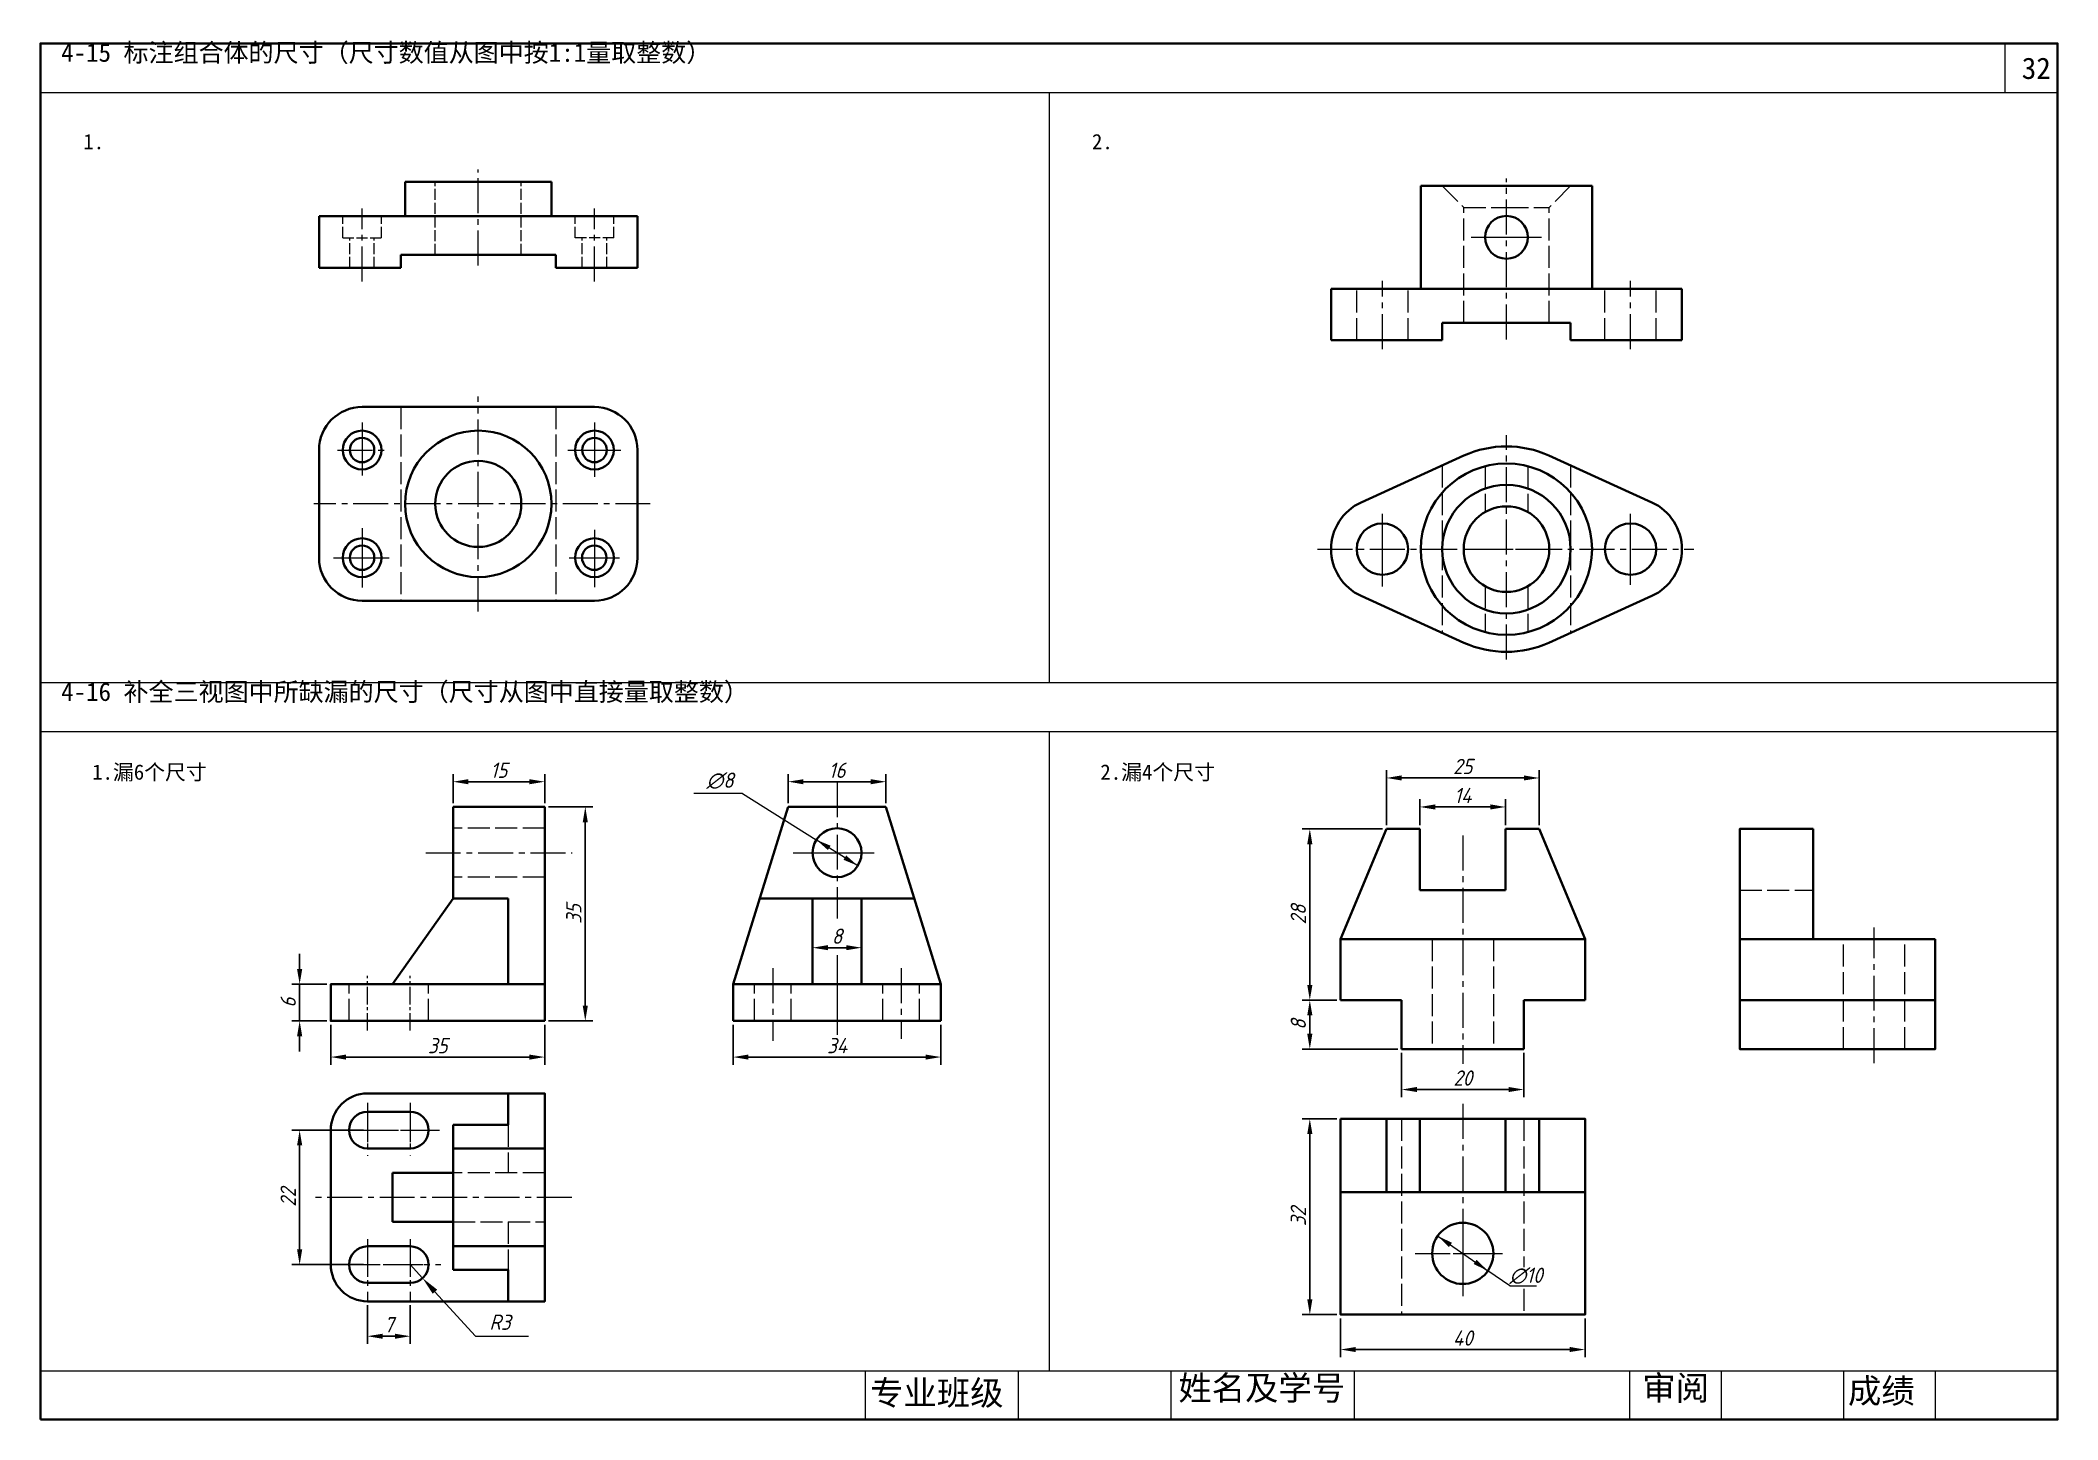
# Model space of a CAD drawing. Header units: millimetres. Extents: x -177 to 153, y 154 to 379.
import ezdxf

# ---------------------------------------------------------------- set-up
doc = ezdxf.new("R2010")
doc.units = ezdxf.units.MM
doc.header["$LTSCALE"] = 0.3
doc.linetypes.add('ACAD_ISO02W100', pattern=[15, 12, -3])
doc.linetypes.add('CENTER2', pattern=[28.575, 19.05, -3.175, 3.175, -3.175])
doc.layers.get('0').update_dxf_attribs({"lineweight": 15})
doc.layers.get('Defpoints').update_dxf_attribs({"lineweight": 40})
for name, color, linetype, lineweight in [('图层1', 7, 'Continuous', 40), ('图层2', 7, 'ACAD_ISO02W100', 15), ('图层3', 7, 'CENTER2', 15), ('图层4', 7, 'Continuous', 13), ('细线', 7, 'Continuous', 13)]:
    doc.layers.add(name, color=color, linetype=linetype, lineweight=lineweight)
doc.styles.add('style1', font='isocp.shx', dxfattribs={"oblique": 15, "height": 2.5})
doc.dimstyles.new('ISO-25', dxfattribs={"dimtxt": 2.5, "dimasz": 2.5, "dimexe": 1.25, "dimexo": 0.625, "dimtad": 1, "dimtxsty": 'style1', "dimcen": 2.5, "dimadec": 0, "dimazin": 0, "dimtfac": 1, "dimtmove": 0, "dimatfit": 3, "dimfxl": 0, "dimarcsym": 0})

# ---------------------------------------------------------------- blocks, each defined once
blk = doc.blocks.new('*D1')
at = {"layer": 'Defpoints', "color": 0}
for p in [(-94.49, 253.95), (-94.49, 218.95), (-87.85, 218.95)]:
    blk.add_point(p, dxfattribs=at)
at = {"layer": '图层4', "color": 0, "lineweight": -2}
for p, q in [((-93.86, 253.95), (-86.6, 253.95)), ((-87.85, 251.45), (-87.85, 221.45)), ((-93.86, 218.95), (-86.6, 218.95))]:
    blk.add_line(p, q, dxfattribs=at)
at = {"layer": '图层4', "color": 0}
for points in [[(-88.27, 251.45), (-87.44, 251.45), (-87.85, 253.95)], [(-88.27, 221.45), (-87.44, 221.45), (-87.85, 218.95)]]:
    blk.add_solid(points, dxfattribs=at)
at = {"layer": '图层4', "color": 0, "insert": (-89.73, 236.45), "char_height": 2.5, "attachment_point": 5, "rotation": 90, "style": 'style1'}
blk.add_mtext('35', dxfattribs=at)
blk = doc.blocks.new('*D2')
at = {"layer": 'Defpoints', "color": 0}
for p in [(-134.58, 224.95), (-129.49, 224.95), (-129.49, 218.95)]:
    blk.add_point(p, dxfattribs=at)
at = {"layer": '图层4', "color": 0, "lineweight": -2}
for p, q in [((-134.58, 227.45), (-134.58, 229.95)), ((-130.11, 224.95), (-135.83, 224.95)), ((-134.58, 218.95), (-134.58, 224.95)), ((-130.11, 218.95), (-135.83, 218.95)), ((-134.58, 216.45), (-134.58, 213.95))]:
    blk.add_line(p, q, dxfattribs=at)
at = {"layer": '图层4', "color": 0}
for points in [[(-135, 227.45), (-134.16, 227.45), (-134.58, 224.95)], [(-135, 216.45), (-134.16, 216.45), (-134.58, 218.95)]]:
    blk.add_solid(points, dxfattribs=at)
at = {"layer": '图层4', "color": 0, "insert": (-136.45, 221.95), "char_height": 2.5, "attachment_point": 5, "rotation": 90, "style": 'style1'}
blk.add_mtext('6', dxfattribs=at)
blk = doc.blocks.new('*D3')
at = {"layer": 'Defpoints', "color": 0}
for p in [(-129.49, 218.95), (-94.49, 218.95), (-94.49, 213.05)]:
    blk.add_point(p, dxfattribs=at)
at = {"layer": '图层4', "color": 0, "lineweight": -2}
for p, q in [((-129.49, 218.33), (-129.49, 211.8)), ((-94.49, 218.33), (-94.49, 211.8)), ((-126.99, 213.05), (-96.99, 213.05))]:
    blk.add_line(p, q, dxfattribs=at)
at = {"layer": '图层4', "color": 0}
for points in [[(-126.99, 213.46), (-126.99, 212.63), (-129.49, 213.05)], [(-96.99, 213.46), (-96.99, 212.63), (-94.49, 213.05)]]:
    blk.add_solid(points, dxfattribs=at)
at = {"layer": '图层4', "color": 0, "insert": (-111.99, 214.92), "char_height": 2.5, "attachment_point": 5, "style": 'style1'}
blk.add_mtext('35', dxfattribs=at)
blk = doc.blocks.new('*D4')
at = {"layer": 'Defpoints', "color": 0}
for p in [(-123.49, 201.11), (-134.58, 179.11), (-123.49, 179.11)]:
    blk.add_point(p, dxfattribs=at)
at = {"layer": '图层4', "color": 0, "lineweight": -2}
for p, q in [((-124.11, 201.11), (-135.83, 201.11)), ((-134.58, 198.61), (-134.58, 181.61)), ((-124.11, 179.11), (-135.83, 179.11))]:
    blk.add_line(p, q, dxfattribs=at)
at = {"layer": '图层4', "color": 0}
for points in [[(-135, 198.61), (-134.16, 198.61), (-134.58, 201.11)], [(-135, 181.61), (-134.16, 181.61), (-134.58, 179.11)]]:
    blk.add_solid(points, dxfattribs=at)
at = {"layer": '图层4', "color": 0, "insert": (-136.45, 190.11), "char_height": 2.5, "attachment_point": 5, "rotation": 90, "style": 'style1'}
blk.add_mtext('22', dxfattribs=at)
blk = doc.blocks.new('*D5')
at = {"layer": 'Defpoints', "color": 0}
for p in [(-123.49, 173.11), (-116.49, 173.12), (-116.49, 167.41)]:
    blk.add_point(p, dxfattribs=at)
at = {"layer": '图层4', "color": 0, "lineweight": -2}
for p, q in [((-123.49, 172.49), (-123.49, 166.16)), ((-116.49, 172.49), (-116.49, 166.16)), ((-120.99, 167.41), (-118.99, 167.41))]:
    blk.add_line(p, q, dxfattribs=at)
at = {"layer": '图层4', "color": 0}
for points in [[(-120.99, 167.82), (-120.99, 166.99), (-123.49, 167.41)], [(-118.99, 167.82), (-118.99, 166.99), (-116.49, 167.41)]]:
    blk.add_solid(points, dxfattribs=at)
at = {"layer": '图层4', "color": 0, "insert": (-119.99, 169.28), "char_height": 2.5, "attachment_point": 5, "style": 'style1'}
blk.add_mtext('7', dxfattribs=at)
blk = doc.blocks.new('*D6')
at = {"layer": 'Defpoints', "color": 0}
for p in [(-94.49, 258.07), (-109.49, 253.95), (-94.49, 253.95)]:
    blk.add_point(p, dxfattribs=at)
at = {"layer": '图层4', "color": 0, "lineweight": -2}
for p, q in [((-109.49, 254.58), (-109.49, 259.32)), ((-106.99, 258.07), (-96.99, 258.07)), ((-94.49, 254.58), (-94.49, 259.32))]:
    blk.add_line(p, q, dxfattribs=at)
at = {"layer": '图层4', "color": 0}
for points in [[(-106.99, 258.48), (-106.99, 257.65), (-109.49, 258.07)], [(-96.99, 258.48), (-96.99, 257.65), (-94.49, 258.07)]]:
    blk.add_solid(points, dxfattribs=at)
at = {"layer": '图层4', "color": 0, "insert": (-101.99, 259.94), "char_height": 2.5, "attachment_point": 5, "style": 'style1'}
blk.add_mtext('15', dxfattribs=at)
blk = doc.blocks.new('*D7')
at = {"layer": 'Defpoints', "color": 0}
for p in [(30.67, 250.35), (43.19, 250.35), (35.69, 222.35)]:
    blk.add_point(p, dxfattribs=at)
at = {"layer": '图层4', "color": 0, "lineweight": -2}
for p, q in [((42.57, 250.35), (29.42, 250.35)), ((30.67, 224.85), (30.67, 247.85)), ((35.07, 222.35), (29.42, 222.35))]:
    blk.add_line(p, q, dxfattribs=at)
at = {"layer": '图层4', "color": 0}
for points in [[(30.25, 247.85), (31.09, 247.85), (30.67, 250.35)], [(30.25, 224.85), (31.09, 224.85), (30.67, 222.35)]]:
    blk.add_solid(points, dxfattribs=at)
at = {"layer": '图层4', "color": 0, "insert": (28.79, 236.35), "char_height": 2.5, "attachment_point": 5, "rotation": 90, "style": 'style1'}
blk.add_mtext('28', dxfattribs=at)
blk = doc.blocks.new('*D8')
at = {"layer": 'Defpoints', "color": 0}
for p in [(-63.67, 218.95), (-29.67, 218.95), (-29.67, 213.05)]:
    blk.add_point(p, dxfattribs=at)
at = {"layer": '图层4', "color": 0, "lineweight": -2}
for p, q in [((-63.67, 218.33), (-63.67, 211.8)), ((-29.67, 218.33), (-29.67, 211.8)), ((-61.17, 213.05), (-32.17, 213.05))]:
    blk.add_line(p, q, dxfattribs=at)
at = {"layer": '图层4', "color": 0}
for points in [[(-61.17, 213.46), (-61.17, 212.63), (-63.67, 213.05)], [(-32.17, 213.46), (-32.17, 212.63), (-29.67, 213.05)]]:
    blk.add_solid(points, dxfattribs=at)
at = {"layer": '图层4', "color": 0, "insert": (-46.67, 214.92), "char_height": 2.5, "attachment_point": 5, "style": 'style1'}
blk.add_mtext('34', dxfattribs=at)
blk = doc.blocks.new('*D9')
at = {"layer": 'Defpoints', "color": 0}
for p in [(35.69, 170.95), (75.69, 170.95), (75.69, 165.23)]:
    blk.add_point(p, dxfattribs=at)
at = {"layer": '图层4', "color": 0, "lineweight": -2}
for p, q in [((35.69, 170.33), (35.69, 163.98)), ((75.69, 170.33), (75.69, 163.98)), ((38.19, 165.23), (73.19, 165.23))]:
    blk.add_line(p, q, dxfattribs=at)
at = {"layer": '图层4', "color": 0}
for points in [[(38.19, 165.65), (38.19, 164.82), (35.69, 165.23)], [(73.19, 165.65), (73.19, 164.82), (75.69, 165.23)]]:
    blk.add_solid(points, dxfattribs=at)
at = {"layer": '图层4', "color": 0, "insert": (55.69, 167.11), "char_height": 2.5, "attachment_point": 5, "style": 'style1'}
blk.add_mtext('40', dxfattribs=at)
blk = doc.blocks.new('*D10')
at = {"layer": 'Defpoints', "color": 0}
for p in [(30.67, 202.95), (35.69, 202.95), (35.69, 170.95)]:
    blk.add_point(p, dxfattribs=at)
at = {"layer": '图层4', "color": 0, "lineweight": -2}
for p, q in [((35.07, 202.95), (29.42, 202.95)), ((30.67, 173.45), (30.67, 200.45)), ((35.07, 170.95), (29.42, 170.95))]:
    blk.add_line(p, q, dxfattribs=at)
at = {"layer": '图层4', "color": 0}
for points in [[(30.25, 200.45), (31.09, 200.45), (30.67, 202.95)], [(30.25, 173.45), (31.09, 173.45), (30.67, 170.95)]]:
    blk.add_solid(points, dxfattribs=at)
at = {"layer": '图层4', "color": 0, "insert": (28.79, 186.95), "char_height": 2.5, "attachment_point": 5, "rotation": 90, "style": 'style1'}
blk.add_mtext('32', dxfattribs=at)
blk = doc.blocks.new('*D11')
at = {"layer": 'Defpoints', "color": 0}
for p in [(45.69, 214.35), (65.69, 214.35), (65.69, 207.74)]:
    blk.add_point(p, dxfattribs=at)
at = {"layer": '图层4', "color": 0, "lineweight": -2}
for p, q in [((45.69, 213.72), (45.69, 206.49)), ((65.69, 213.72), (65.69, 206.49)), ((48.19, 207.74), (63.19, 207.74))]:
    blk.add_line(p, q, dxfattribs=at)
at = {"layer": '图层4', "color": 0}
for points in [[(48.19, 208.16), (48.19, 207.33), (45.69, 207.74)], [(63.19, 208.16), (63.19, 207.33), (65.69, 207.74)]]:
    blk.add_solid(points, dxfattribs=at)
at = {"layer": '图层4', "color": 0, "insert": (55.69, 209.62), "char_height": 2.5, "attachment_point": 5, "style": 'style1'}
blk.add_mtext('20', dxfattribs=at)
blk = doc.blocks.new('*D12')
at = {"layer": 'Defpoints', "color": 0}
for p in [(30.67, 222.35), (35.69, 222.35), (45.69, 214.35)]:
    blk.add_point(p, dxfattribs=at)
at = {"layer": '图层4', "color": 0, "lineweight": -2}
for p, q in [((35.07, 222.35), (29.42, 222.35)), ((30.67, 216.85), (30.67, 219.85)), ((45.07, 214.35), (29.42, 214.35))]:
    blk.add_line(p, q, dxfattribs=at)
at = {"layer": '图层4', "color": 0}
for points in [[(30.25, 219.85), (31.09, 219.85), (30.67, 222.35)], [(30.25, 216.85), (31.09, 216.85), (30.67, 214.35)]]:
    blk.add_solid(points, dxfattribs=at)
at = {"layer": '图层4', "color": 0, "insert": (28.79, 218.35), "char_height": 2.5, "attachment_point": 5, "rotation": 90, "style": 'style1'}
blk.add_mtext('8', dxfattribs=at)
blk = doc.blocks.new('*D13')
at = {"layer": 'Defpoints', "color": 0}
for p in [(-38.67, 258.07), (-54.67, 253.95), (-38.67, 253.95)]:
    blk.add_point(p, dxfattribs=at)
at = {"layer": '图层4', "color": 0, "lineweight": -2}
for p, q in [((-54.67, 254.58), (-54.67, 259.32)), ((-52.17, 258.07), (-41.17, 258.07)), ((-38.67, 254.58), (-38.67, 259.32))]:
    blk.add_line(p, q, dxfattribs=at)
at = {"layer": '图层4', "color": 0}
for points in [[(-52.17, 258.48), (-52.17, 257.65), (-54.67, 258.07)], [(-41.17, 258.48), (-41.17, 257.65), (-38.67, 258.07)]]:
    blk.add_solid(points, dxfattribs=at)
at = {"layer": '图层4', "color": 0, "insert": (-46.67, 259.94), "char_height": 2.5, "attachment_point": 5, "style": 'style1'}
blk.add_mtext('16', dxfattribs=at)
blk = doc.blocks.new('*D14')
at = {"layer": 'Defpoints', "color": 0}
for p in [(-50.67, 238.95), (-42.67, 238.95), (-42.67, 230.93)]:
    blk.add_point(p, dxfattribs=at)
at = {"layer": '图层4', "color": 0, "lineweight": -2}
for p, q in [((-50.67, 238.33), (-50.67, 229.68)), ((-42.67, 238.33), (-42.67, 229.68)), ((-48.17, 230.93), (-45.17, 230.93))]:
    blk.add_line(p, q, dxfattribs=at)
at = {"layer": '图层4', "color": 0}
for points in [[(-48.17, 231.35), (-48.17, 230.52), (-50.67, 230.93)], [(-45.17, 231.35), (-45.17, 230.52), (-42.67, 230.93)]]:
    blk.add_solid(points, dxfattribs=at)
at = {"layer": '图层4', "color": 0, "insert": (-46.67, 232.81), "char_height": 2.5, "attachment_point": 5, "style": 'style1'}
blk.add_mtext('8', dxfattribs=at)
blk = doc.blocks.new('*D15')
at = {"layer": 'Defpoints', "color": 0}
for p in [(68.19, 258.68), (43.19, 250.35), (68.19, 250.35)]:
    blk.add_point(p, dxfattribs=at)
at = {"layer": '图层4', "color": 0, "lineweight": -2}
for p, q in [((43.19, 250.97), (43.19, 259.93)), ((45.69, 258.68), (65.69, 258.68)), ((68.19, 250.97), (68.19, 259.93))]:
    blk.add_line(p, q, dxfattribs=at)
at = {"layer": '图层4', "color": 0}
for points in [[(45.69, 259.1), (45.69, 258.27), (43.19, 258.68)], [(65.69, 259.1), (65.69, 258.27), (68.19, 258.68)]]:
    blk.add_solid(points, dxfattribs=at)
at = {"layer": '图层4', "color": 0, "insert": (55.69, 260.56), "char_height": 2.5, "attachment_point": 5, "style": 'style1'}
blk.add_mtext('25', dxfattribs=at)
blk = doc.blocks.new('*D16')
at = {"layer": 'Defpoints', "color": 0}
for p in [(62.69, 253.94), (48.69, 250.35), (62.69, 250.35)]:
    blk.add_point(p, dxfattribs=at)
at = {"layer": '图层4', "color": 0, "lineweight": -2}
for p, q in [((48.69, 250.97), (48.69, 255.19)), ((62.69, 250.97), (62.69, 255.19)), ((51.19, 253.94), (60.19, 253.94))]:
    blk.add_line(p, q, dxfattribs=at)
at = {"layer": '图层4', "color": 0}
for points in [[(51.19, 254.36), (51.19, 253.52), (48.69, 253.94)], [(60.19, 254.36), (60.19, 253.52), (62.69, 253.94)]]:
    blk.add_solid(points, dxfattribs=at)
at = {"layer": '图层4', "color": 0, "insert": (55.69, 255.81), "char_height": 2.5, "attachment_point": 5, "style": 'style1'}
blk.add_mtext('14', dxfattribs=at)

msp = doc.modelspace()

# ---------------------------------------------------------------- linework, layer by layer
for p, q in [((55.692, 232.347), (60.692, 232.347)), ((-57.167, 218.952), (-60.167, 218.952)), ((-46.667, 218.952), (-57.167, 218.952)), ((35.692, 202.952), (35.692, 190.952)), ((35.692, 190.952), (35.692, 180.952))]:
    msp.add_line(p, q)
at = {"layer": '图层1', "color": 7, "linetype": 'Continuous'}
for p, q in [((-117.325, 356.155), (-105.357, 356.155)), ((-117.325, 356.155), (-117.325, 350.523)), ((-105.357, 356.155), (-93.389, 356.155)), ((-93.389, 350.523), (-93.389, 356.155)), ((48.837, 355.472), (62.837, 355.472)), ((48.837, 355.472), (48.837, 338.672)), ((62.837, 355.472), (76.837, 355.472)), ((76.837, 338.672), (76.837, 355.472)), ((-131.405, 350.523), (-124.365, 350.523)), ((-131.405, 342.075), (-131.405, 350.523)), ((-124.365, 350.523), (-86.349, 350.523)), ((-86.349, 350.523), (-79.309, 350.523)), ((-79.309, 350.523), (-79.309, 342.075)), ((-118.029, 344.187), (-118.029, 342.075)), ((-92.685, 344.187), (-118.029, 344.187)), ((-92.685, 342.075), (-92.685, 344.187)), ((-124.365, 342.075), (-131.405, 342.075)), ((-124.365, 342.075), (-118.029, 342.075)), ((-92.685, 342.075), (-86.349, 342.075)), ((-79.309, 342.075), (-86.349, 342.075)), ((34.137, 338.672), (39.061, 338.672)), ((34.137, 338.672), (34.137, 330.272)), ((39.061, 338.672), (55.886, 338.672)), ((55.886, 338.672), (69.789, 338.672)), ((69.789, 338.672), (86.613, 338.672)), ((86.613, 338.672), (91.537, 338.672)), ((91.537, 330.272), (91.537, 338.672)), ((34.137, 330.272), (39.061, 330.272)), ((39.061, 330.272), (52.337, 330.272)), ((52.337, 333.072), (55.886, 333.072)), ((52.337, 330.272), (52.337, 333.072)), ((55.886, 333.072), (69.789, 333.072)), ((69.789, 333.072), (73.337, 333.072)), ((73.337, 333.072), (73.337, 330.272)), ((73.337, 330.272), (86.613, 330.272)), ((86.613, 330.272), (91.537, 330.272)), ((-86.349, 319.335), (-124.365, 319.335)), ((-131.405, 312.295), (-131.405, 294.695)), ((-79.309, 294.695), (-79.309, 312.295)), ((55.886, 311.385), (39.061, 303.738)), ((86.613, 303.738), (69.789, 311.385)), ((-124.365, 287.655), (-86.349, 287.655)), ((39.061, 288.444), (55.886, 280.797)), ((69.789, 280.797), (86.613, 288.444))]:
    msp.add_line(p, q, dxfattribs=at)
at = {"layer": '图层1'}
for p, q in [((69.837, 347.074), (69.838, 347.074)), ((-109.488, 253.952), (-109.488, 238.952)), ((-94.488, 253.952), (-109.488, 253.952)), ((-94.488, 218.952), (-94.488, 253.952)), ((-54.667, 253.952), (-63.667, 224.952)), ((-46.667, 253.952), (-54.667, 253.952)), ((-46.667, 253.952), (-38.667, 253.952)), ((-38.667, 253.952), (-29.667, 224.952)), ((43.192, 250.347), (35.692, 232.347)), ((48.692, 250.347), (43.192, 250.347)), ((48.692, 240.347), (48.692, 250.347)), ((62.692, 240.347), (62.692, 250.347)), ((62.692, 250.347), (68.192, 250.347)), ((68.192, 250.347), (75.692, 232.347)), ((112.989, 232.347), (112.989, 250.347)), ((-119.4, 224.952), (-109.488, 238.952)), ((-109.488, 238.952), (-100.488, 238.952)), ((-100.488, 238.952), (-100.488, 224.952)), ((-59.322, 238.952), (-34.012, 238.952)), ((-50.667, 238.952), (-50.667, 224.952)), ((-42.667, 238.952), (-42.667, 224.952)), ((55.692, 240.347), (48.692, 240.347)), ((55.692, 240.347), (62.692, 240.347)), ((35.692, 232.347), (35.692, 222.347)), ((75.692, 232.347), (35.692, 232.347)), ((75.692, 222.347), (75.692, 232.347)), ((100.989, 232.347), (132.989, 232.347)), ((-63.667, 224.952), (-29.667, 224.952)), ((-63.667, 218.952), (-63.667, 224.952)), ((-29.667, 218.952), (-29.667, 224.952)), ((35.692, 222.347), (45.692, 222.347)), ((45.692, 222.347), (45.692, 214.347)), ((65.692, 222.347), (75.692, 222.347)), ((65.692, 214.347), (65.692, 222.347)), ((100.989, 222.347), (132.989, 222.347)), ((-29.667, 218.952), (-63.667, 218.952)), ((45.692, 214.347), (65.692, 214.347)), ((-100.488, 207.111), (-100.488, 201.968)), ((-123.488, 204.111), (-116.488, 204.111)), ((-109.488, 201.968), (-109.488, 178.254)), ((-100.488, 201.968), (-109.488, 201.968)), ((43.192, 202.952), (43.192, 190.952)), ((48.692, 202.952), (48.692, 190.952)), ((62.692, 202.952), (62.692, 190.952)), ((68.192, 202.952), (68.192, 190.952)), ((-123.488, 198.111), (-116.488, 198.111)), ((-94.488, 198.111), (-109.488, 198.111)), ((-109.488, 194.111), (-119.4, 194.111)), ((-119.4, 194.111), (-119.4, 186.111)), ((35.692, 190.952), (75.692, 190.952)), ((-119.4, 186.111), (-109.488, 186.111)), ((-123.488, 182.111), (-116.488, 182.111)), ((-94.488, 182.111), (-109.488, 182.111)), ((-100.488, 178.254), (-109.488, 178.254)), ((-100.488, 178.254), (-100.488, 173.111)), ((-123.488, 176.111), (-116.488, 176.111))]:
    msp.add_line(p, q, dxfattribs=at)
for points in [[(-176.996, 153.772), (153.004, 153.772), (153.004, 378.772), (-176.996, 378.772)], [(35.692, 202.952), (75.692, 202.952), (75.692, 170.952), (35.692, 170.952)]]:
    msp.add_lwpolyline(points, close=True, dxfattribs=at)
for points in [[(112.989, 250.347), (100.989, 250.347), (100.989, 214.347), (132.989, 214.347), (132.989, 232.347)], [(-94.488, 218.952), (-129.488, 218.952), (-129.488, 224.952), (-94.488, 224.952)]]:
    msp.add_lwpolyline(points, dxfattribs=at)
msp.add_lwpolyline([(-123.488, 207.111), (-94.488, 207.111), (-94.488, 173.111), (-123.488, 173.111, -0.4142136), (-129.488, 179.111), (-129.488, 201.111, -0.4142136)], format="xyb", close=True, dxfattribs=at)
at = {"layer": '图层1', "color": 7, "linetype": 'Continuous'}
for centre, radius in [((62.837, 347.074), 3.5), ((-124.365, 312.295), 3.168), ((-124.365, 312.295), 2), ((-105.357, 303.495), 11.968), ((-86.349, 312.295), 3.168), ((-86.349, 312.295), 2), ((-105.357, 303.495), 7.04), ((62.837, 296.091), 14), ((62.837, 296.091), 10.5), ((62.837, 296.091), 7), ((-124.365, 294.695), 3.168), ((-86.349, 294.695), 3.168), ((42.537, 296.091), 4.2), ((83.137, 296.091), 4.2), ((-124.365, 294.695), 2), ((-86.379, 294.695), 2)]:
    msp.add_circle(centre, radius, dxfattribs=at)
at = {"layer": '图层1'}
for centre, radius in [((-46.667, 246.452), 4), ((55.692, 180.952), 5)]:
    msp.add_circle(centre, radius, dxfattribs=at)
at = {"layer": '图层1', "color": 7, "linetype": 'Continuous'}
for centre, radius, start, end in [((-124.365, 312.295), 7.04, 90, 180), ((-86.349, 312.295), 7.04, 0, 90), ((62.837, 296.091), 16.8, 65.55666, 114.44334), ((42.537, 296.091), 8.4, 114.44334, 245.55666), ((83.137, 296.091), 8.4, 294.44334, 65.55666), ((-124.365, 294.695), 7.04, 180, 270), ((-86.349, 294.695), 7.04, 270, 0), ((62.837, 296.091), 16.8, 245.55666, 294.44334)]:
    msp.add_arc(centre, radius, start, end, dxfattribs=at)
at = {"layer": '图层1'}
for centre, start, end in [((-123.488, 201.111), 90, 270), ((-116.488, 201.111), 270, 90), ((-123.488, 179.111), 90, 270), ((-116.488, 179.111), 270, 90)]:
    msp.add_arc(centre, 3, start, end, dxfattribs=at)
for points in [[(-47.718, 247.6), (-48.16, 246.894), (-50.059, 248.572)], [(-45.174, 246.01), (-45.616, 245.304), (-43.275, 244.332)]]:
    msp.add_solid(points, dxfattribs=at)
at = {"layer": '图层2', "ltscale": 0.5}
for p, q in [((-112.397, 344.187), (-112.397, 356.155)), ((-98.317, 344.187), (-98.317, 356.155)), ((-127.533, 347.003), (-127.533, 350.523)), ((-121.197, 347.003), (-121.197, 350.523)), ((-89.517, 347.003), (-89.517, 350.523)), ((-83.181, 347.003), (-83.181, 350.523)), ((-127.533, 347.003), (-121.197, 347.003)), ((-126.365, 342.075), (-126.365, 347.003)), ((-122.365, 342.075), (-122.365, 347.003)), ((-83.181, 347.003), (-89.517, 347.003)), ((-88.349, 342.075), (-88.349, 347.003)), ((-84.349, 342.075), (-84.349, 347.003))]:
    msp.add_line(p, q, dxfattribs=at)
at = {"layer": '图层2'}
for p, q in [((52.337, 355.472), (55.837, 351.972)), ((73.337, 355.472), (69.837, 351.972)), ((55.837, 333.072), (55.837, 351.972)), ((55.837, 351.972), (62.837, 351.972)), ((62.837, 351.972), (69.837, 351.972)), ((69.837, 333.072), (69.837, 351.972)), ((38.337, 330.272), (38.337, 338.672)), ((46.737, 330.272), (46.737, 338.672)), ((78.937, 330.272), (78.937, 338.672)), ((87.337, 330.272), (87.337, 338.672)), ((-118.029, 319.335), (-118.029, 287.655)), ((-92.685, 319.335), (-92.685, 287.655)), ((52.337, 309.772), (52.337, 282.409)), ((59.337, 309.646), (59.337, 302.153)), ((66.337, 309.646), (66.337, 302.153)), ((73.337, 309.772), (73.337, 282.409)), ((55.837, 296.091), (69.837, 296.091)), ((59.337, 290.029), (59.337, 282.535)), ((66.337, 290.029), (66.337, 282.535)), ((-94.488, 250.452), (-109.488, 250.452)), ((-94.488, 242.452), (-109.488, 242.452)), ((100.989, 240.347), (112.989, 240.347)), ((50.692, 232.347), (50.692, 214.347)), ((60.692, 232.347), (60.692, 214.347)), ((117.989, 214.347), (117.989, 232.347)), ((127.989, 214.347), (127.989, 232.347)), ((-126.488, 218.952), (-126.488, 224.952)), ((-113.488, 218.952), (-113.488, 224.952)), ((-60.167, 218.952), (-60.167, 224.952)), ((-54.167, 218.952), (-54.167, 224.952)), ((-39.167, 218.952), (-39.167, 224.952)), ((-33.167, 218.952), (-33.167, 224.952)), ((-100.488, 201.968), (-100.488, 194.111)), ((45.692, 202.952), (45.692, 170.952)), ((65.692, 202.952), (65.692, 178.725)), ((-94.488, 194.111), (-109.488, 194.111)), ((-109.488, 186.111), (-94.488, 186.111)), ((-100.488, 186.111), (-100.488, 178.254)), ((65.692, 175.161), (65.692, 170.952))]:
    msp.add_line(p, q, dxfattribs=at)
at = {"layer": '图层3'}
for p, q in [((-105.357, 342.449), (-105.357, 358.173)), ((62.837, 330.377), (62.837, 356.677)), ((-124.365, 339.86), (-124.365, 351.786)), ((-86.349, 339.86), (-86.349, 351.786)), ((42.537, 328.814), (42.537, 339.983)), ((83.137, 328.814), (83.137, 339.983)), ((-105.357, 285.871), (-105.357, 321.073)), ((62.837, 278.056), (62.837, 314.707)), ((-128.378, 312.295), (-120.155, 312.295)), ((-77.222, 303.495), (-132.253, 303.495)), ((31.925, 296.091), (93.483, 296.091)), ((-46.667, 257.982), (-46.667, 235.706)), ((55.692, 249.275), (55.692, 211.932)), ((-113.961, 246.452), (-89.995, 246.452)), ((-53.826, 246.452), (-40.596, 246.452)), ((122.989, 212.064), (122.989, 234.256)), ((-57.167, 227.58), (-57.167, 215.721)), ((-36.167, 227.58), (-36.167, 216.021)), ((-123.488, 205.568), (-123.488, 196.915)), ((-116.488, 205.568), (-116.488, 196.978)), ((55.692, 205.381), (55.692, 173.369)), ((-124.113, 201.111), (-111.706, 201.111)), ((-90.054, 190.111), (-132.73, 190.111)), ((-123.488, 183.252), (-123.488, 173.111)), ((-116.488, 183.252), (-116.488, 173.117)), ((-129.488, 179.111), (-111.468, 179.111)), ((47.906, 180.952), (62.984, 180.952))]:
    msp.add_line(p, q, dxfattribs=at)
at = {"layer": '图层3', "linetype": 'Continuous'}
for p, q in [((57.041, 347.074), (68.577, 347.074)), ((-124.365, 316.814), (-124.365, 308.159)), ((-86.349, 316.814), (-86.349, 307.916)), ((-90.727, 312.295), (-82.03, 312.295)), ((42.537, 289.995), (42.537, 301.865)), ((83.137, 290.237), (83.137, 301.865)), ((-124.365, 299.508), (-124.365, 289.838)), ((-86.349, 299.265), (-86.349, 289.862)), ((-129.067, 294.695), (-119.925, 294.695)), ((-90.483, 294.695), (-82.275, 294.695))]:
    msp.add_line(p, q, dxfattribs=at)
at = {"layer": '图层3', "ltscale": 0.5}
for p, q in [((-123.488, 217.373), (-123.488, 226.318)), ((-116.488, 217.373), (-116.488, 226.318))]:
    msp.add_line(p, q, dxfattribs=at)
at = {"layer": '图层4'}
for p, q in [((-176.996, 266.272), (-176.996, 258.272)), ((-62.13, 256.116), (-70.087, 256.116)), ((-62.13, 256.116), (-50.059, 248.572)), ((-43.275, 244.332), (-50.059, 248.572)), ((51.58, 183.798), (59.803, 178.107)), ((-116.488, 179.111), (-114.464, 176.896)), ((63.367, 175.64), (59.803, 178.107)), ((63.367, 175.64), (67.738, 175.64)), ((-105.797, 167.406), (-112.441, 174.681)), ((-105.797, 167.406), (-97.126, 167.406))]:
    msp.add_line(p, q, dxfattribs=at)
for points in [[(53.919, 182.696), (53.435, 181.997), (51.58, 183.798)], [(57.948, 179.908), (57.465, 179.209), (59.803, 178.107)], [(-112.072, 175.018), (-112.81, 174.344), (-114.464, 176.896)]]:
    msp.add_solid(points, dxfattribs=at)
at = {"layer": '细线'}
for p, q in [((144.359, 378.772), (144.359, 370.772)), ((-176.996, 370.772), (153.004, 370.772)), ((-11.996, 370.772), (-11.996, 274.272)), ((-176.996, 274.272), (153.004, 274.272)), ((-176.996, 266.272), (153.004, 266.272)), ((-11.996, 266.272), (-11.996, 161.772)), ((-46.667, 248.24), (-46.667, 244.457)), ((-48.251, 246.452), (-44.601, 246.452)), ((-46.667, 229.684), (-46.667, 216.673)), ((-123.488, 202.899), (-123.488, 199.116)), ((-116.488, 202.899), (-116.488, 199.116)), ((-125.071, 201.111), (-121.422, 201.111)), ((-118.071, 201.111), (-114.422, 201.111)), ((55.692, 182.741), (55.692, 178.958)), ((-125.071, 179.111), (-121.422, 179.111)), ((-123.488, 180.899), (-123.488, 177.116)), ((-118.071, 179.111), (-114.422, 179.111)), ((-116.488, 180.899), (-116.488, 177.116)), ((54.108, 180.952), (57.758, 180.952)), ((-176.996, 161.772), (153.004, 161.772)), ((-41.996, 153.772), (-41.996, 161.772)), ((-16.996, 153.772), (-16.996, 161.772)), ((8.004, 153.772), (8.004, 161.772)), ((38.004, 153.772), (38.004, 161.772)), ((83.004, 153.772), (83.004, 161.772)), ((98.004, 153.772), (98.004, 161.772)), ((118.004, 153.772), (118.004, 161.772)), ((133.004, 153.772), (133.004, 161.772))]:
    msp.add_line(p, q, dxfattribs=at)

# ---------------------------------------------------------------- texts
at = {"attachment_point": 1}
for s, insert, char_height, width in [('{\\fFangSong_GB2312|b0|i0|c134|p49; \\fSimHei|b0|i0|c134|p2;\\H0.6x;4-15 标注组合体的尺寸（尺寸数值从图中按1:1量取整数）}', (-176.996, 378.772), 5, 330), ('{\\f仿宋_GB2312|b0|i0|c134|p49;1.}', (-169.965, 363.97), 2.5, 12.6055), ('{\\f仿宋_GB2312|b0|i0|c134|p49;2.}', (-4.965, 363.97), 2.5, 12.6055), ('{\\fFangSong_GB2312|b0|i0|c134|p49; \\fSimHei|b0|i0|c134|p2;\\H0.6x;4-16 补全三视图中所缺漏的尺寸（尺寸从图中直接量取整数）}', (-176.996, 274.272), 5, 165), ('{\\f宋体|b0|i0|c134|p2;1.漏6个尺寸}', (-168.52, 260.898), 2.5, 49.655), ('{\\f宋体|b0|i0|c134|p2;2.漏4个尺寸}', (-3.595, 260.898), 2.5, 49.655)]:
    msp.add_mtext(s, dxfattribs=dict(at, insert=insert, char_height=char_height, width=width))
at = {"layer": '图层4', "char_height": 2.5, "attachment_point": 5, "style": 'style1'}
for s, insert in [('∅8', (-65.807, 258.229)), ('∅10', (66.036, 177.285))]:
    msp.add_mtext(s, dxfattribs=dict(at, insert=insert))
at = {"layer": '图层4', "insert": (-101.791, 169.705), "char_height": 2.5, "attachment_point": 5, "rotation": 359, "style": 'style1'}
msp.add_mtext('R3', dxfattribs=at)
at = {"layer": '细线', "attachment_point": 1}
for s, insert, char_height, width in [('{\\fSimSun|b0|i0|c134|p2;32}', (147.128, 376.465), 3.5, 12.0188), ('{\\f仿宋_GB2312|b0|i0|c134|p49;专业班级}', (-41.261, 160.151), 4, 23.3701), ('{\\f仿宋_GB2312|b0|i0|c134|p49;姓名及学号}', (9.168, 160.95), 4, 29.8443), ('{\\f仿宋_GB2312|b0|i0|c134|p49;审阅}', (85.068, 160.951), 4, 13.7378), ('{\\f仿宋_GB2312|b0|i0|c134|p49;成绩}', (118.702, 160.478), 4, 13.2641)]:
    msp.add_mtext(s, dxfattribs=dict(at, insert=insert, char_height=char_height, width=width))

# ---------------------------------------------------------------- dimensions: what is measured, and where the dimension line sits
at = {"layer": '图层4'}
for base, p1, p2, picture, middle in [((-94.488, 258.065), (-109.488, 253.952), (-94.488, 253.952), '*D6', (-101.988, 259.94)), ((-38.667, 258.065), (-54.667, 253.952), (-38.667, 253.952), '*D13', (-46.667, 259.94)), ((68.192, 258.683), (43.192, 250.347), (68.192, 250.347), '*D15', (55.692, 260.559)), ((62.692, 253.939), (48.692, 250.347), (62.692, 250.347), '*D16', (55.692, 255.814)), ((-42.667, 230.934), (-50.667, 238.952), (-42.667, 238.952), '*D14', (-46.667, 232.809)), ((-94.488, 213.048), (-129.488, 218.952), (-94.488, 218.952), '*D3', (-111.988, 214.923)), ((-29.667, 213.048), (-63.667, 218.952), (-29.667, 218.952), '*D8', (-46.667, 214.923)), ((65.692, 207.742), (45.692, 214.347), (65.692, 214.347), '*D11', (55.692, 209.618)), ((-116.488, 167.406), (-123.488, 173.111), (-116.488, 173.117), '*D5', (-119.988, 169.281)), ((75.692, 165.232), (35.692, 170.952), (75.692, 170.952), '*D9', (55.692, 167.107))]:
    dim = msp.add_linear_dim(base=base, p1=p1, p2=p2, dimstyle='ISO-25', dxfattribs=at)
    dim.commit()
    dim.dimension.update_dxf_attribs({"geometry": picture, "text_midpoint": middle})
for base, p1, p2, picture, middle in [((-87.855, 218.952), (-94.488, 253.952), (-94.488, 218.952), '*D1', (-89.73, 236.452)), ((-134.579, 224.952), (-129.488, 218.952), (-129.488, 224.952), '*D2', (-136.454, 221.952)), ((30.669, 222.347), (45.692, 214.347), (35.692, 222.347), '*D12', (28.794, 218.347)), ((30.669, 202.952), (35.692, 170.952), (35.692, 202.952), '*D10', (28.793, 186.952)), ((-134.579, 179.111), (-123.488, 201.111), (-123.488, 179.111), '*D4', (-136.454, 190.111))]:
    dim = msp.add_linear_dim(base=base, p1=p1, p2=p2, angle=90, dimstyle='ISO-25', dxfattribs=at)
    dim.commit()
    dim.dimension.update_dxf_attribs({"geometry": picture, "text_midpoint": middle})
dim = msp.add_linear_dim(base=(30.669, 250.347), p1=(35.692, 222.347), p2=(43.192, 250.347), angle=90, dimstyle='ISO-25', override={"dimtmove": 1}, dxfattribs=at)
dim.commit()
dim.dimension.update_dxf_attribs({"geometry": '*D7', "text_midpoint": (28.793, 236.347)})

doc.saveas('drawing.dxf')
